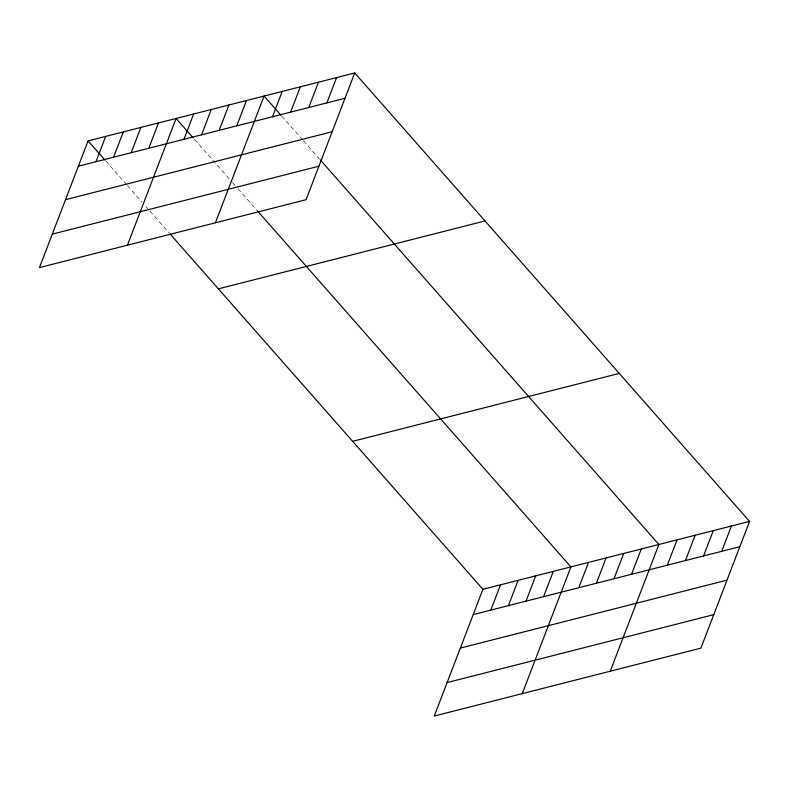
<?xml version="1.0" encoding="UTF-8"?>
<svg xmlns="http://www.w3.org/2000/svg" width="789" height="789" viewBox="0 0 789 789"><rect width="100%" height="100%" fill="white"/><g stroke="black" fill="none" stroke-linecap="round" stroke-linejoin="round"><path stroke-width="0.59" stroke-dasharray="3.94 2.96" d="M281.762 116.151L302.68 139.9M303.479 140.817L319.565 159.082M194.587 139.475L231.581 181.49M232.38 182.407L237.213 187.89M238.012 188.798L256.514 209.815M105.795 160.976L126.704 184.725M127.502 185.632L141.981 202.073M146.004 206.649L149.22 210.298M150.028 211.215L169.329 233.14"/><path stroke-width="1.18" d="M354.725 72.963L88.092 140.876L39.45 267.599L306.083 199.696L354.725 72.963L749.55 521.401L700.908 648.124L434.275 716.037L482.917 589.304L749.55 521.401M95.982 161.706L105.696 136.389M113.577 157.218L123.291 131.911M131.171 152.741L140.886 127.433M148.776 148.253L158.49 122.946M127.433 245.192L176.085 118.468L192.97 137.651M183.965 139.288L193.68 113.981M201.56 134.811L211.274 109.503M219.164 130.333L228.879 105.016M236.759 125.845L246.474 100.538M215.427 222.784L264.068 96.051L280.963 115.233M272.491 116.742L282.206 91.435M290.618 112.127L300.333 86.82M308.746 107.511L318.46 82.204M326.883 102.895L336.597 77.588M490.807 610.134L500.522 584.827M508.402 605.646L518.117 580.339M525.997 601.169L535.711 575.862M543.591 596.681L553.316 571.374M522.259 693.62L570.911 566.896L257.313 210.722M578.791 587.726L588.505 562.409M596.385 583.239L606.1 557.931M613.99 578.761L623.704 553.444M631.585 574.274L641.299 548.966M610.252 671.212L658.894 544.489L320.373 159.999M667.316 565.18L677.031 539.863M685.444 560.555L695.158 535.248M703.571 555.939L713.286 530.632M721.708 551.324L731.423 526.016M78.377 166.183L345.01 98.28M65.536 199.656L332.159 131.743M52.301 234.136L318.924 166.223M218.385 288.853L485.018 220.95M352.634 441.327L619.257 373.414M473.203 614.611L739.835 546.708M460.362 648.085L726.985 580.171M447.126 682.564L713.749 614.661M88.092 140.876L104.986 160.059M170.128 234.047L482.917 589.304"/></g></svg>
